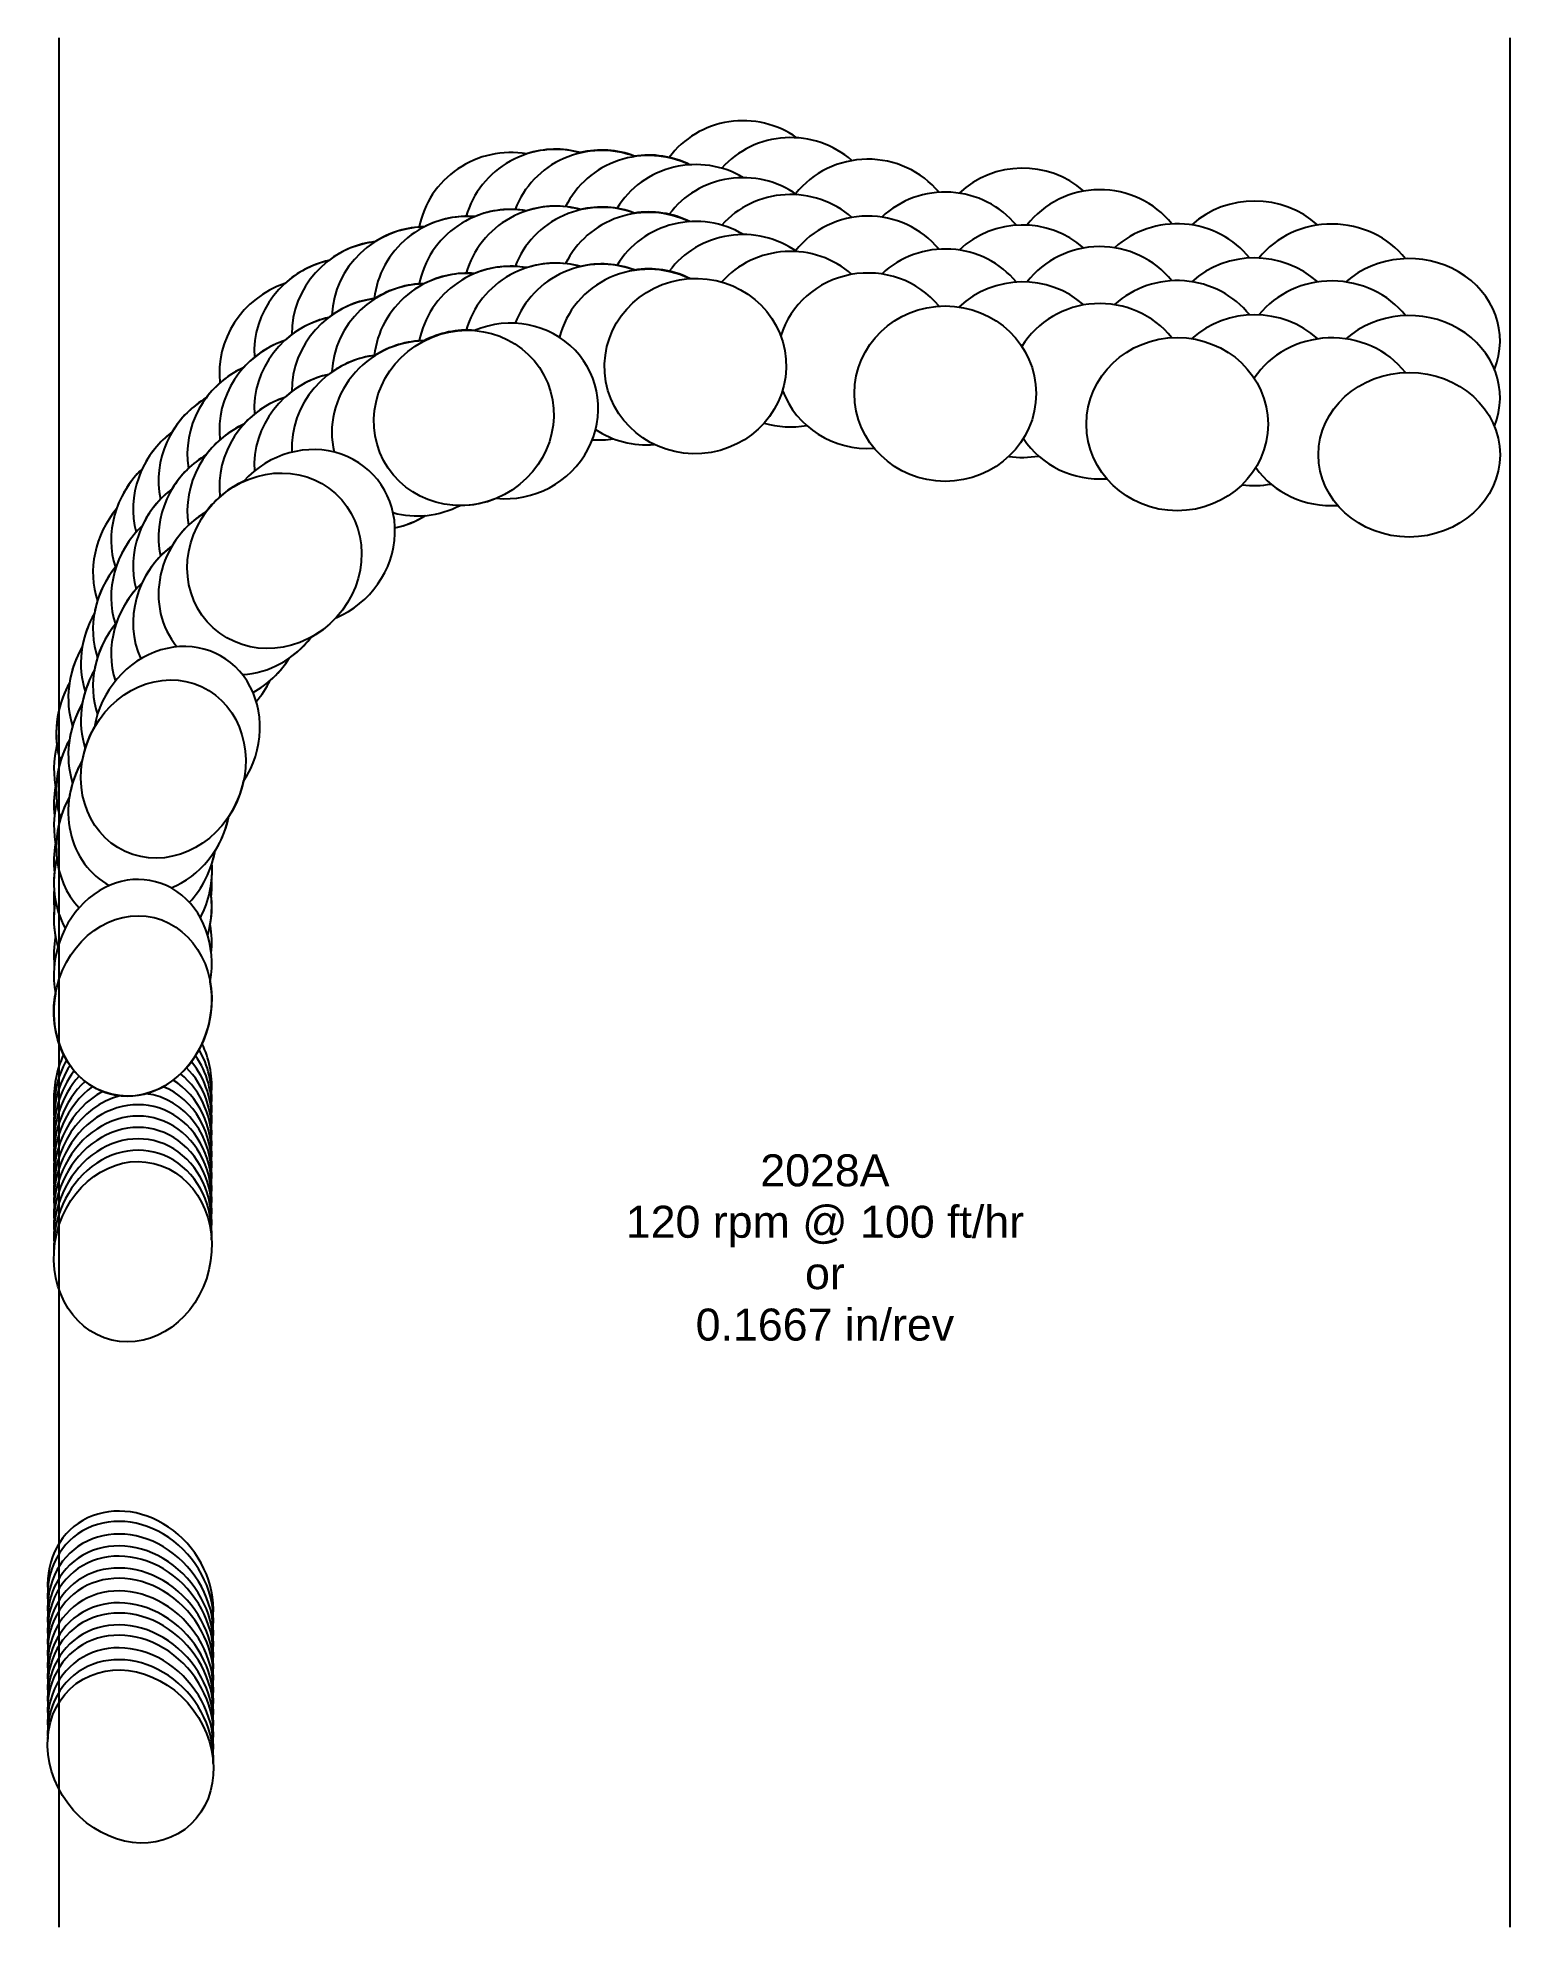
# Model space of a CAD drawing. Header units: inches. Extents: x -4.31 to 0, y -4.62 to 0.91.
import ezdxf
from ezdxf.enums import TextEntityAlignment as Align

# ---------------------------------------------------------------- set-up
doc = ezdxf.new("R2010")
doc.units = ezdxf.units.IN
doc.header["$MEASUREMENT"] = 0
for name, color, linetype, true_color in [('Blade_1', 30, 'Continuous', 0xff7f00), ('Blade_2', 7, 'Continuous', 0xcccc00), ('Blade_3', 7, 'Continuous', 0x00cc00), ('Blade_4', 7, 'Continuous', 0x00cccc), ('Blade_5', 7, 'Continuous', 0x0066cc)]:
    doc.layers.add(name, color=color, linetype=linetype, true_color=true_color)
doc.layers.add('Gage_Line', color=7, linetype='Continuous')
doc.styles.get("Standard").update_dxf_attribs({"font": 'arial.ttf'})

msp = doc.modelspace()

# ---------------------------------------------------------------- linework, layer by layer
at = {"layer": 'Blade_1'}
for centre, major_axis, ratio, start_param, end_param in [((-2.3865, 0.2851), (0.2652, 0.02), 0.965745, 7.222088, 8.821542), ((-1.6546, 0.2044), (0.266, 0), 0.965926, 6.954497, 8.628276), ((-3.0647, 0.1334), (0.2348, 0.1251), 0.954941, 7.263755, 8.852747), ((-2.9352, 0.1537), (0.2433, 0.1075), 0.960202, 7.246047, 7.835377), ((-2.3865, 0.1185), (0.2652, 0.02), 0.965745, 7.222088, 8.821542), ((-0.9752, 0.115), (0.266, 0), 0.953717, 6.930952, 8.616984), ((-1.6546, 0.0378), (0.266, 0), 0.965926, 6.954497, 8.628276), ((-0.2958, 0.0255), (0.266, 0), 0.906308, 5.930233, 8.626316), ((-3.0647, -0.0333), (0.2348, 0.1251), 0.954941, 7.263755, 8.852747), ((-2.9352, -0.013), (0.2433, 0.1075), 0.960202, 7.246047, 7.835377), ((-0.9752, -0.0516), (0.266, 0), 0.953717, 6.930952, 8.616984), ((-0.2958, -0.1411), (0.266, 0), 0.906308, 5.930233, 8.626316), ((-2.9352, -0.1796), (0.2433, 0.1075), 0.960202, 4.178514, 7.835377), ((-3.5235, -0.2161), (0.1917, 0.1844), 0.930854, 7.382624, 7.931519), ((-3.6194, -0.285), (0.1793, 0.1965), 0.924119, 7.422193, 8.800034), ((-3.5235, -0.3827), (0.1917, 0.1844), 0.930854, 7.382624, 7.931519), ((-3.6194, -0.4517), (0.1793, 0.1965), 0.924119, 7.422193, 8.800034), ((-3.5235, -0.5494), (0.1917, 0.1844), 0.930854, 4.316674, 7.931519), ((-3.9063, -0.7962), (0.1256, 0.2345), 0.894686, 7.624518, 8.210858), ((-3.9448, -0.8953), (0.1117, 0.2414), 0.886769, 1.471757, 2.378044), ((-3.9063, -0.9629), (0.1256, 0.2345), 0.894686, 7.624518, 8.210858), ((-3.9063, -1.1295), (0.1256, 0.2345), 0.894686, 4.616204, 8.210858), ((-3.9448, -1.062), (0.1117, 0.2414), 0.886769, 7.754943, 8.661229), ((-4.0342, -1.4826), (0.0622, 0.2586), 0.861592, 7.922099, 8.248002), ((-4.0342, -1.8159), (0.0622, 0.2586), 0.861592, 4.781029, 8.329502), ((-4.0342, -1.589), (0.0622, 0.2586), 0.861592, 1.751659, 1.957481), ((-4.0342, -1.6493), (0.0622, 0.2586), 0.861592, 4.781029, 5.179361), ((-4.0342, -1.589), (0.0622, 0.2586), 0.861592, 4.869865, 5.0483), ((-4.0342, -1.6493), (0.0622, 0.2586), 0.861592, 7.922558, 8.329502), ((-4.0342, -1.7557), (0.0622, 0.2586), 0.861592, 4.869865, 5.188099), ((-4.0342, -1.7557), (0.0622, 0.2586), 0.861592, 1.639247, 1.957481), ((-4.0342, -2.309), (0.0617, 0.2587), 0.861515, 7.301014, 8.187607), ((-4.0342, -2.309), (0.0617, 0.2587), 0.861515, 4.919112, 5.806021), ((-4.0342, -2.4757), (0.0617, 0.2587), 0.861515, 4.919112, 8.187607), ((-4.0409, -3.7875), (-0.1587, 0.2135), 0.861484, 3.931338, 7.211409), ((-4.0409, -3.9541), (-0.1587, 0.2135), 0.861484, 3.931338, 7.211409)]:
    msp.add_ellipse(centre, major_axis=major_axis, ratio=ratio, start_param=start_param, end_param=end_param, dxfattribs=at)
for centre, major_axis, ratio in [((-2.3865, -0.0482), (0.2652, 0.02), 0.965745), ((-1.6546, -0.1289), (0.266, 0), 0.965926), ((-3.0647, -0.2), (0.2348, 0.1251), 0.954941), ((-0.9752, -0.2183), (0.266, 0), 0.953717), ((-0.2958, -0.3078), (0.266, 0), 0.906308), ((-3.6194, -0.6184), (0.1793, 0.1965), 0.924119), ((-3.9448, -1.2286), (0.1117, 0.2414), 0.886769), ((-4.0342, -1.9223), (0.0622, 0.2586), 0.861592), ((-4.0342, -2.6423), (0.0617, 0.2587), 0.861515), ((-4.0409, -4.1208), (-0.1587, 0.2135), 0.861484)]:
    msp.add_ellipse(centre, major_axis=major_axis, ratio=ratio, dxfattribs=at)
at = {"layer": 'Blade_2'}
for centre, major_axis, ratio, start_param, end_param in [((-2.5263, 0.3115), (0.2624, 0.0433), 0.96559, 7.220359, 8.824683), ((-3.0647, 0.1338), (0.2348, 0.1251), 0.954941, 7.262757, 7.844875), ((-2.5263, 0.1448), (0.2624, 0.0433), 0.96559, 7.220359, 8.824683), ((-3.1891, 0.1027), (0.2252, 0.1416), 0.949363, 7.285566, 8.845427), ((-3.0647, -0.0329), (0.2348, 0.1251), 0.954941, 7.262757, 7.844875), ((-2.5263, -0.0218), (0.2624, 0.0433), 0.96559, 7.220359, 9.028616), ((-3.1891, -0.0639), (0.2252, 0.1416), 0.949363, 7.285566, 8.845427), ((-3.0647, -0.1995), (0.2348, 0.1251), 0.954941, 7.262757, 7.844875), ((-3.1891, -0.2306), (0.2252, 0.1416), 0.949363, 7.285566, 9.114339), ((-3.6194, -0.2848), (0.1793, 0.1965), 0.924119, 7.421182, 7.9644), ((-3.7061, -0.3614), (0.1664, 0.2075), 0.917127, 7.465877, 8.789987), ((-3.6194, -0.4514), (0.1793, 0.1965), 0.924119, 7.421182, 7.9644), ((-2.5263, -0.0218), (0.2624, 0.0433), 0.96559, 3.943616, 4.628069), ((-3.7061, -0.528), (0.1664, 0.2075), 0.917127, 7.465877, 8.789987), ((-3.6194, -0.6181), (0.1793, 0.1965), 0.924119, 7.421182, 7.9644), ((-3.0647, -0.1995), (0.2348, 0.1251), 0.954941, 4.200783, 4.608752), ((-3.7061, -0.6947), (0.1664, 0.2075), 0.917127, 7.465877, 9.239132), ((-3.1891, -0.2306), (0.2252, 0.1416), 0.949363, 3.852626, 4.622281), ((-3.9448, -0.8952), (0.1117, 0.2414), 0.886769, 7.754506, 8.14797), ((-3.6194, -0.6181), (0.1793, 0.1965), 0.924119, 4.356708, 4.705376), ((-3.9849, -0.9977), (0.0972, 0.2476), 0.878567, 7.677783, 8.599455), ((-3.7061, -0.6947), (0.1664, 0.2075), 0.917127, 3.832319, 4.738806), ((-3.9448, -1.0618), (0.1117, 0.2414), 0.886769, 7.754506, 8.14797), ((-3.9849, -1.1644), (0.0972, 0.2476), 0.878567, 7.677783, 8.599455), ((-3.9448, -1.2285), (0.1117, 0.2414), 0.886769, 7.754506, 8.14797), ((-3.9849, -1.3311), (0.0972, 0.2476), 0.878567, 7.677783, 9.329472), ((-3.9448, -1.2285), (0.1117, 0.2414), 0.886769, 4.54277, 4.965639), ((-3.9849, -1.3311), (0.0972, 0.2476), 0.878567, 3.828221, 4.907228), ((-4.0342, -1.5891), (0.0622, 0.2586), 0.861592, 1.751515, 1.957325), ((-4.0342, -1.5891), (0.0622, 0.2586), 0.861592, 4.87002, 5.048501), ((-4.0342, -1.7557), (0.0622, 0.2586), 0.861592, 4.87002, 5.187909), ((-4.0342, -1.7557), (0.0622, 0.2586), 0.861592, 1.639436, 1.957325), ((-4.0342, -1.9224), (0.0622, 0.2586), 0.861592, 1.639436, 5.187909), ((-4.0342, -2.2757), (0.0617, 0.2587), 0.861515, 4.919359, 5.717204), ((-4.0342, -2.2757), (0.0617, 0.2587), 0.861515, 7.389825, 8.187361), ((-4.0342, -2.4424), (0.0617, 0.2587), 0.861515, 6.717967, 8.187361), ((-4.0342, -2.4424), (0.0617, 0.2587), 0.861515, 4.919359, 6.389088), ((-4.0342, -2.609), (0.0617, 0.2587), 0.861515, 4.919359, 8.187361), ((-4.0409, -3.7574), (-0.1587, 0.2135), 0.861484, 3.940582, 7.202166), ((-4.0409, -3.9241), (-0.1587, 0.2135), 0.861484, 3.940582, 7.202166), ((-4.0409, -4.0907), (-0.1587, 0.2135), 0.861484, 3.940582, 7.202166)]:
    msp.add_ellipse(centre, major_axis=major_axis, ratio=ratio, start_param=start_param, end_param=end_param, dxfattribs=at)
at = {"layer": 'Blade_3'}
for centre, major_axis, ratio, start_param, end_param in [((-2.6651, 0.3261), (0.2576, 0.0663), 0.965389, 7.218959, 8.829757), ((-2.5263, 0.3128), (0.2624, 0.0433), 0.96559, 7.210351, 7.846967), ((-1.8811, 0.3008), (0.266, 0), 0.965926, 6.954968, 8.77508), ((-1.2017, 0.2114), (0.266, 0), 0.965926, 6.939712, 8.786386), ((-2.6651, 0.1594), (0.2576, 0.0663), 0.965389, 7.218959, 8.829757), ((-2.5263, 0.1462), (0.2624, 0.0433), 0.96559, 7.210351, 7.846967), ((-1.8811, 0.1342), (0.266, 0), 0.965926, 6.954968, 8.77508), ((-3.1891, 0.1034), (0.2252, 0.1416), 0.949363, 7.28333, 7.863002), ((-0.5223, 0.122), (0.266, 0), 0.92388, 6.910996, 8.787877), ((-3.3076, 0.0616), (0.2148, 0.157), 0.943483, 7.313958, 8.83389), ((-1.2017, 0.0448), (0.266, 0), 0.965926, 6.939712, 8.786386), ((-2.6651, -0.0073), (0.2576, 0.0663), 0.965389, 7.218959, 8.829757), ((-2.5263, -0.0205), (0.2624, 0.0433), 0.96559, 7.210351, 7.846967), ((-1.8811, -0.0325), (0.266, 0), 0.965926, 6.954968, 9.13844), ((-3.1891, -0.0632), (0.2252, 0.1416), 0.949363, 7.28333, 7.863002), ((-0.5223, -0.0446), (0.266, 0), 0.92388, 6.910996, 8.787877), ((-3.3076, -0.1051), (0.2148, 0.157), 0.943483, 7.313958, 8.83389), ((-1.2017, -0.1219), (0.266, 0), 0.965926, 6.939712, 8.888717), ((-3.1891, -0.2299), (0.2252, 0.1416), 0.949363, 7.28333, 7.863002), ((-0.5223, -0.2113), (0.266, 0), 0.92388, 6.910996, 8.879216), ((-3.3076, -0.2717), (0.2148, 0.157), 0.943483, 7.313958, 8.878027), ((-3.7061, -0.3612), (0.1664, 0.2075), 0.917127, 7.46663, 8.003118), ((-1.8811, -0.0325), (0.266, 0), 0.965926, 3.48706, 4.781236), ((-3.7832, -0.4448), (0.1531, 0.2175), 0.909886, 7.514887, 8.780095), ((-2.6651, -0.0073), (0.2576, 0.0663), 0.965389, 4.38157, 4.616288), ((-1.2017, -0.1219), (0.266, 0), 0.965926, 3.709721, 4.787297), ((-3.7061, -0.5279), (0.1664, 0.2075), 0.917127, 7.46663, 8.003118), ((-0.5223, -0.2113), (0.266, 0), 0.92388, 3.719609, 4.776914), ((-3.7832, -0.6115), (0.1531, 0.2175), 0.909886, 7.514887, 8.780095), ((-3.7061, -0.6946), (0.1664, 0.2075), 0.917127, 7.46663, 8.003118), ((-3.3076, -0.2717), (0.2148, 0.157), 0.943483, 4.267582, 4.63505), ((-3.7832, -0.7781), (0.1531, 0.2175), 0.909886, 7.514887, 8.940527), ((-3.9849, -0.9977), (0.0972, 0.2476), 0.878567, 7.678121, 8.106556), ((-3.7061, -0.6946), (0.1664, 0.2075), 0.917127, 4.400144, 4.737805), ((-3.7832, -0.7781), (0.1531, 0.2175), 0.909886, 4.21606, 4.77511), ((-4.0234, -1.1027), (0.0829, 0.2528), 0.870188, 7.632969, 8.538513), ((-3.9849, -1.1644), (0.0972, 0.2476), 0.878567, 7.678121, 8.106556), ((-4.0234, -1.2694), (0.0829, 0.2528), 0.870188, 7.632969, 8.538513), ((-3.9849, -1.3311), (0.0972, 0.2476), 0.878567, 7.678121, 8.106556), ((-4.0234, -1.436), (0.0829, 0.2528), 0.870188, 7.632969, 8.989125), ((-3.9849, -1.3311), (0.0972, 0.2476), 0.878567, 4.496418, 4.907369), ((-4.0234, -1.436), (0.0829, 0.2528), 0.870188, 4.220384, 4.871035), ((-4.0342, -2.2424), (0.0617, 0.2587), 0.861515, 7.472077, 8.187417), ((-4.0342, -2.2424), (0.0617, 0.2587), 0.861515, 4.919302, 5.634944), ((-4.0342, -2.409), (0.0617, 0.2587), 0.861515, 6.947806, 8.187417), ((-4.0342, -2.409), (0.0617, 0.2587), 0.861515, 4.919302, 6.159245), ((-4.0342, -2.5757), (0.0617, 0.2587), 0.861515, 4.919302, 8.187417), ((-4.0409, -3.7227), (-0.1587, 0.2135), 0.861484, 3.931338, 7.211409), ((-4.0409, -3.8893), (-0.1587, 0.2135), 0.861484, 3.931338, 7.211409), ((-4.0409, -4.056), (-0.1587, 0.2135), 0.861484, 3.931338, 7.211409)]:
    msp.add_ellipse(centre, major_axis=major_axis, ratio=ratio, start_param=start_param, end_param=end_param, dxfattribs=at)
at = {"layer": 'Blade_4'}
for centre, major_axis, ratio, start_param, end_param in [((-2.1075, 0.3641), (0.266, 0), 0.965926, 7.113549, 8.715555), ((-2.8017, 0.3288), (0.2508, 0.0885), 0.965148, 7.221205, 8.832687), ((-2.6651, 0.327), (0.2576, 0.0663), 0.965389, 7.222115, 7.834358), ((-1.4281, 0.2746), (0.266, 0), 0.965926, 7.114031, 8.627796), ((-2.1075, 0.1974), (0.266, 0), 0.965926, 7.113549, 8.715555), ((-0.7487, 0.1852), (0.266, 0), 0.939693, 7.084962, 8.619006), ((-2.8017, 0.1622), (0.2508, 0.0885), 0.965148, 7.221205, 8.832687), ((-2.6651, 0.1603), (0.2576, 0.0663), 0.965389, 7.222115, 7.834358), ((-1.4281, 0.1079), (0.266, 0), 0.965926, 7.114031, 8.627796), ((-3.3076, 0.062), (0.2148, 0.157), 0.943483, 7.315846, 7.879779), ((-2.1075, 0.0308), (0.266, 0), 0.965926, 7.113549, 8.715555), ((-0.7487, 0.0185), (0.266, 0), 0.939693, 7.084962, 8.619006), ((-3.4194, 0.0107), (0.2036, 0.1712), 0.937311, 7.345107, 8.823073), ((-2.8017, -0.0045), (0.2508, 0.0885), 0.965148, 7.221205, 8.832687), ((-2.6651, -0.0064), (0.2576, 0.0663), 0.965389, 7.222115, 7.834358), ((-1.4281, -0.0587), (0.266, 0), 0.965926, 7.114031, 8.627796), ((-3.3076, -0.1046), (0.2148, 0.157), 0.943483, 7.315846, 7.879779), ((-0.7487, -0.1481), (0.266, 0), 0.939693, 7.084962, 8.619006), ((-3.4194, -0.156), (0.2036, 0.1712), 0.937311, 7.345107, 8.823073), ((-3.3076, -0.2713), (0.2148, 0.157), 0.943483, 7.315846, 7.879779), ((-3.4194, -0.3227), (0.2036, 0.1712), 0.937311, 7.345107, 8.823073), ((-2.1075, 0.0308), (0.266, 0), 0.965926, 4.416286, 4.889842), ((-3.7832, -0.4448), (0.1531, 0.2175), 0.909886, 7.515532, 8.047863), ((-1.4281, -0.0587), (0.266, 0), 0.965926, 4.559152, 4.890204), ((-3.8501, -0.5344), (0.1395, 0.2265), 0.902404, 7.567755, 8.76981), ((-3.7832, -0.6115), (0.1531, 0.2175), 0.909886, 7.515532, 8.047863), ((-0.7487, -0.1481), (0.266, 0), 0.939693, 4.575081, 4.895467), ((-3.3076, -0.2713), (0.2148, 0.157), 0.943483, 4.267519, 4.631274), ((-3.8501, -0.7011), (0.1395, 0.2265), 0.902404, 7.567755, 8.76981), ((-3.7832, -0.7781), (0.1531, 0.2175), 0.909886, 7.515532, 8.047863), ((-3.8501, -0.8678), (0.1395, 0.2265), 0.902404, 7.567755, 8.76981), ((-3.7832, -0.7781), (0.1531, 0.2175), 0.909886, 4.446594, 4.775117), ((-4.0234, -1.1028), (0.0801, 0.2537), 0.870188, 7.621875, 8.325127), ((-3.8501, -0.8678), (0.1395, 0.2265), 0.902404, 4.540668, 4.815459), ((-4.0335, -1.209), (0.0685, 0.257), 0.861592, 1.593171, 2.118806), ((-4.0234, -1.2695), (0.0801, 0.2537), 0.870188, 7.621875, 8.325127), ((-4.0335, -1.3757), (0.0685, 0.257), 0.861592, 1.593171, 2.118806), ((-4.0234, -1.4361), (0.0801, 0.2537), 0.870188, 7.621875, 8.325766), ((-4.0335, -1.5424), (0.0685, 0.257), 0.861592, 1.593171, 2.412506), ((-4.0234, -1.4361), (0.0801, 0.2537), 0.870188, 4.71744, 4.860851), ((-4.0335, -1.5424), (0.0685, 0.257), 0.861592, 4.458444, 5.082351), ((-4.0342, -2.209), (0.0617, 0.2587), 0.861515, 7.549484, 8.187445), ((-4.0342, -2.209), (0.0617, 0.2587), 0.861515, 4.919274, 5.557527), ((-4.0342, -2.3757), (0.0617, 0.2587), 0.861515, 7.089036, 8.187445), ((-4.0342, -2.3757), (0.0617, 0.2587), 0.861515, 4.919274, 6.01801), ((-4.0342, -2.5424), (0.0617, 0.2587), 0.861515, 4.919274, 8.187445), ((-4.0409, -3.6856), (-0.1587, 0.2135), 0.861484, 3.926714, 7.216033), ((-4.0409, -3.8523), (-0.1587, 0.2135), 0.861484, 3.926714, 7.216033), ((-4.0409, -4.019), (-0.1587, 0.2135), 0.861484, 3.926714, 7.216033)]:
    msp.add_ellipse(centre, major_axis=major_axis, ratio=ratio, start_param=start_param, end_param=end_param, dxfattribs=at)
at = {"layer": 'Blade_5'}
for centre, major_axis, ratio, start_param, end_param in [((-2.2468, 0.4134), (0.266, 0), 0.965926, 7.220217, 8.802365), ((-2.9352, 0.3201), (0.2433, 0.1075), 0.960202, 7.244475, 8.840768), ((-2.8017, 0.3293), (0.2508, 0.0885), 0.965148, 7.224449, 7.831566), ((-2.2468, 0.2467), (0.266, 0), 0.965926, 7.220217, 8.802365), ((-2.9352, 0.1534), (0.2433, 0.1075), 0.960202, 7.244475, 8.840768), ((-2.8017, 0.1627), (0.2508, 0.0885), 0.965148, 7.224449, 7.831566), ((-2.2468, 0.08), (0.266, 0), 0.965926, 7.220217, 8.802365), ((-3.4194, 0.0108), (0.2036, 0.1712), 0.937311, 7.347126, 7.902173), ((-2.9352, -0.0133), (0.2433, 0.1075), 0.960202, 7.244475, 8.840768), ((-2.8017, -0.004), (0.2508, 0.0885), 0.965148, 7.224449, 7.831566), ((-3.5235, -0.0495), (0.1917, 0.1844), 0.930854, 7.382083, 8.811483), ((-3.4194, -0.1558), (0.2036, 0.1712), 0.937311, 7.347126, 7.902173), ((-3.5235, -0.2162), (0.1917, 0.1844), 0.930854, 7.382083, 8.811483), ((-3.4194, -0.3225), (0.2036, 0.1712), 0.937311, 7.347126, 7.902173), ((-3.5235, -0.3828), (0.1917, 0.1844), 0.930854, 7.382083, 8.811483), ((-3.8501, -0.5346), (0.1395, 0.2265), 0.902404, 7.568461, 8.09556), ((-3.9063, -0.6294), (0.1256, 0.2345), 0.894686, 7.624072, 8.721601), ((-3.8501, -0.7013), (0.1395, 0.2265), 0.902404, 7.568461, 8.096436), ((-3.9063, -0.7961), (0.1256, 0.2345), 0.894686, 7.624072, 8.721601), ((-3.8501, -0.8679), (0.1395, 0.2265), 0.902404, 7.568461, 8.096436), ((-3.9063, -0.9627), (0.1256, 0.2345), 0.894686, 7.624072, 8.721601), ((-3.8501, -0.8679), (0.1395, 0.2265), 0.902404, 4.540875, 4.816635), ((-4.0342, -1.3158), (0.0622, 0.2586), 0.861592, 1.639257, 1.964705), ((-4.0335, -1.5426), (0.0685, 0.257), 0.861592, 7.876066, 8.351902), ((-4.0342, -1.4824), (0.0622, 0.2586), 0.861592, 1.639257, 1.965146), ((-4.0335, -1.5426), (0.0685, 0.257), 0.861592, 4.793227, 5.082847), ((-4.0342, -1.6491), (0.0622, 0.2586), 0.861592, 4.662349, 5.179485), ((-4.0342, -1.6491), (0.0622, 0.2586), 0.861592, 1.639257, 2.164997), ((-4.0342, -2.1757), (0.0617, 0.2587), 0.861515, 4.919359, 5.483908), ((-4.0342, -2.1757), (0.0617, 0.2587), 0.861515, 7.623091, 8.187361), ((-4.0342, -2.3424), (0.0617, 0.2587), 0.861515, 7.202297, 8.187361), ((-4.0342, -2.3424), (0.0617, 0.2587), 0.861515, 4.919359, 5.904745), ((-4.0342, -2.5091), (0.0617, 0.2587), 0.861515, 4.919359, 8.187361), ((-4.0409, -3.6555), (-0.1587, 0.2135), 0.861484, 3.940582, 7.202166), ((-4.0409, -3.8222), (-0.1587, 0.2135), 0.861484, 3.940582, 7.202166), ((-4.0409, -3.9889), (-0.1587, 0.2135), 0.861484, 3.940582, 7.202166)]:
    msp.add_ellipse(centre, major_axis=major_axis, ratio=ratio, start_param=start_param, end_param=end_param, dxfattribs=at)
at = {"layer": 'Gage_Line'}
for p, q in [((-4.25, -4.6208), (-4.25, 0.9134)), ((0, -4.6208), (0, 0.9134))]:
    msp.add_line(p, q, dxfattribs=at)

# ---------------------------------------------------------------- texts
for s, p in [('2028A', (-2.0071, -2.4039)), ('120 rpm @ 100 ft/hr', (-2.0071, -2.5545)), ('or', (-2.0071, -2.7051)), ('0.1667 in/rev', (-2.0071, -2.8557))]:
    msp.add_text(s, height=0.09375, dxfattribs=at).set_placement(p, align=Align.MIDDLE_CENTER)

doc.saveas('drawing.dxf')
